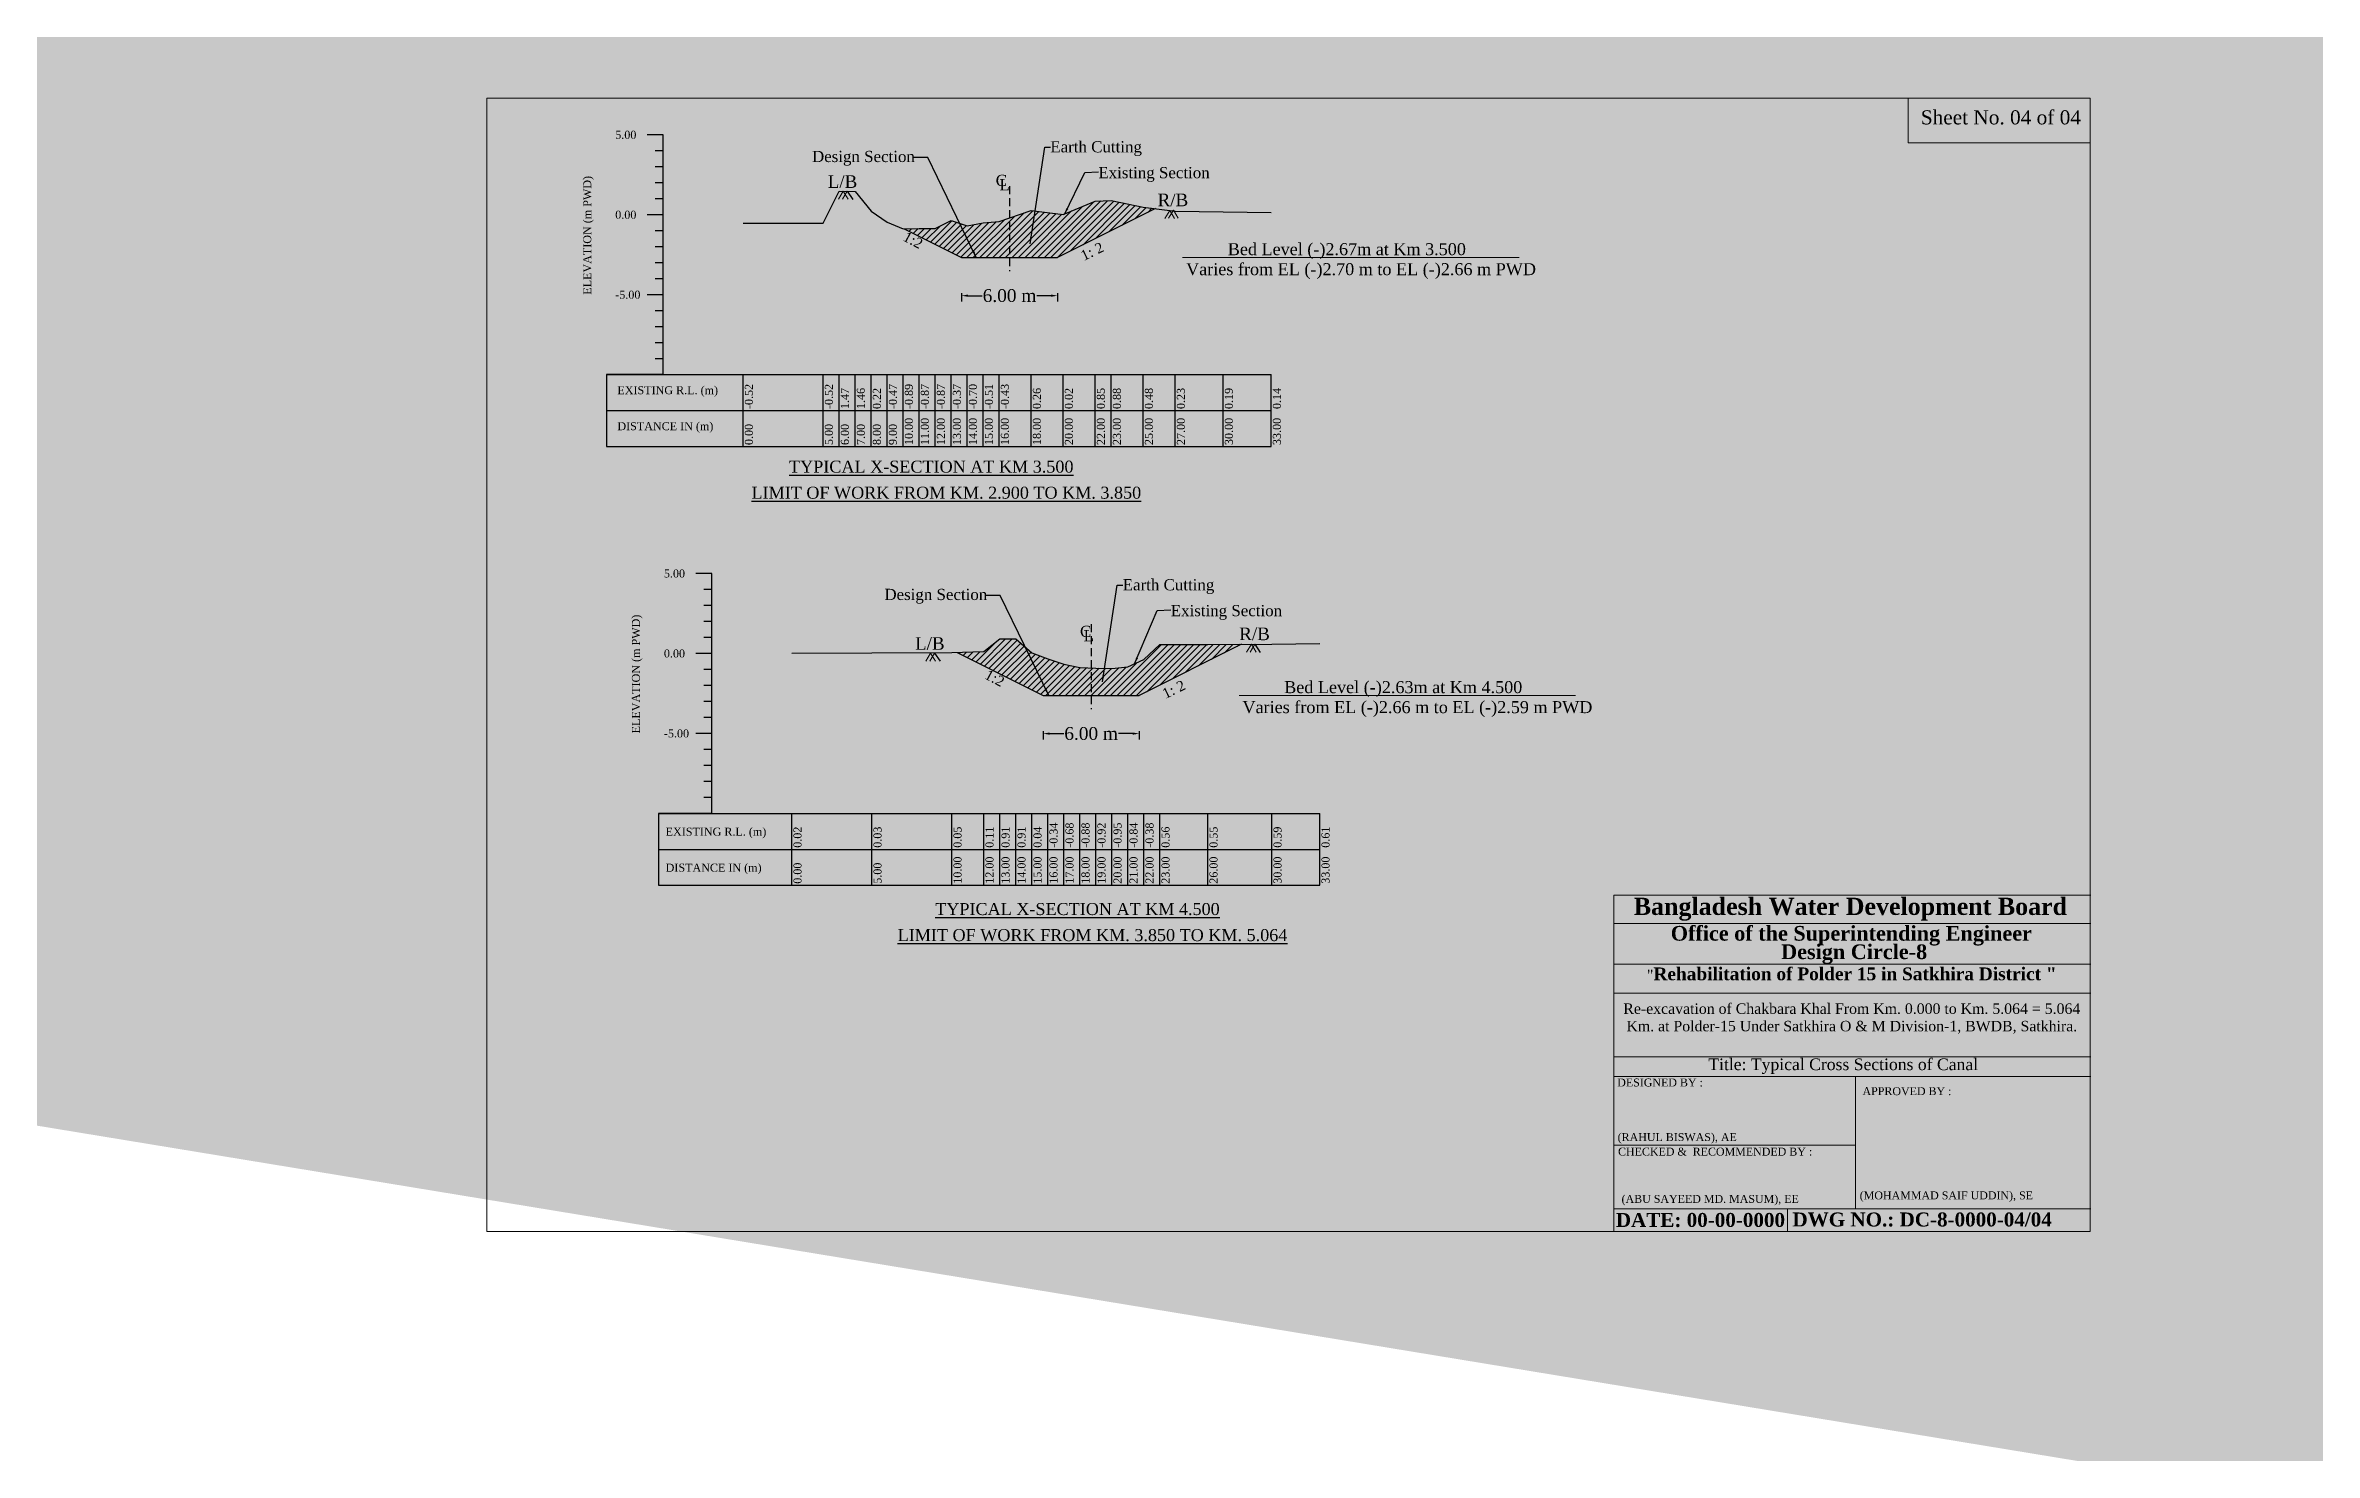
# Model space of a CAD drawing. Header units: metres. Extents: x -148477 to 178957, y -19024 to 3158.
# Drawn here: x 178303.4 to 178445.2, y 2916.4 to 3004.4 of the extents above; entities that cross this region are included whole.
import ezdxf

# ---------------------------------------------------------------- set-up
doc = ezdxf.new("R2010")
doc.units = ezdxf.units.M
doc.linetypes.add('DASHED', pattern=[0.75, 0.5, -0.25])
doc.styles.add('liza', font='times.ttf', dxfattribs={"height": 2})
doc.styles.get("Standard").update_dxf_attribs({"font": 'times.ttf'})
doc.dimstyles.new('ISO-25', dxfattribs={"dimtxt": 2.5, "dimasz": 2.5, "dimexe": 1.25, "dimexo": 0.625, "dimtad": 1, "dimtxsty": 'Standard', "dimcen": 2.5, "dimadec": 0, "dimazin": 0, "dimtfac": 1, "dimtmove": 0, "dimatfit": 3, "dimfxl": 1, "dimarcsym": 0})
doc.dimstyles.get("Standard").update_dxf_attribs({"dimtxt": 0.5, "dimasz": 0.4075, "dimexe": 0.364, "dimexo": 0.219, "dimgap": 0.09, "dimtad": 0, "dimdec": 0, "dimlfac": 1000, "dimzin": 0, "dimdsep": 46, "dimtxsty": 'Standard', "dimcen": 0.09, "dimadec": 0, "dimazin": 0, "dimtfac": 1, "dimtdec": 0, "dimtofl": 0, "dimtmove": 0, "dimatfit": 3, "dimfxl": 1, "dimtolj": 1, "dimtzin": 0, "dimarcsym": 0})
pattern_1 = [(45, (178529.27594, 2773.527), (-0.20205576, 0.20205576), [])]

# ---------------------------------------------------------------- blocks, each defined once
blk = doc.blocks.new('*D398')
at = {"color": 0, "lineweight": -2, "ltscale": 0.5}
for p, q in [((178097.24, 2990.58), (178097.24, 2990.07)), ((178097.65, 2990.43), (178100.03, 2990.43)), ((178106.33, 2990.43), (178103.94, 2990.43)), ((178106.74, 2990.58), (178106.74, 2990.07)), ((178360.62, 2988.89), (178360.62, 2988.38)), ((178361.02, 2988.74), (178361.91, 2988.74)), ((178366.21, 2988.74), (178365.32, 2988.74)), ((178366.62, 2988.89), (178366.62, 2988.38))]:
    blk.add_line(p, q, dxfattribs=at)
at = {"color": 0, "linetype": 'Continuous', "lineweight": -3, "ltscale": 0.5}
for points in [[(178097.65, 2990.5), (178097.65, 2990.36), (178097.24, 2990.43)], [(178106.33, 2990.5), (178106.33, 2990.36), (178106.74, 2990.43)], [(178361.02, 2988.81), (178361.02, 2988.67), (178360.62, 2988.74)], [(178366.21, 2988.81), (178366.21, 2988.67), (178366.62, 2988.74)]]:
    blk.add_solid(points, dxfattribs=at)
at = {"layer": 'Defpoints', "color": 0, "linetype": 'Continuous', "lineweight": -3, "ltscale": 0.5}
for p in [(178097.24, 2992.82), (178106.74, 2992.82), (178360.62, 2991.13), (178366.62, 2991.13), (178106.74, 2990.43), (178366.62, 2988.74)]:
    blk.add_point(p, dxfattribs=at)
at = {"color": 0, "linetype": 'Continuous', "lineweight": -3, "ltscale": 0.5, "char_height": 0.5, "attachment_point": 5}
for s, insert in [('\\A1;{\\H1.6x;11.50 m}', (178101.99, 2990.43)), ('\\A1;{\\H1.6x;6.00 m}', (178363.62, 2988.74))]:
    blk.add_mtext(s, dxfattribs=dict(at, insert=insert))
blk = doc.blocks.new('*D400')
at = {"color": 0, "lineweight": -2, "ltscale": 0.5}
for p, q in [((178365.72, 2961.51), (178365.72, 2960.99)), ((178366.13, 2961.36), (178367.02, 2961.36)), ((178371.31, 2961.36), (178370.42, 2961.36)), ((178371.72, 2961.51), (178371.72, 2960.99))]:
    blk.add_line(p, q, dxfattribs=at)
at = {"color": 0, "linetype": 'Continuous', "lineweight": -3, "ltscale": 0.5}
for points in [[(178366.13, 2961.43), (178366.13, 2961.29), (178365.72, 2961.36)], [(178371.31, 2961.43), (178371.31, 2961.29), (178371.72, 2961.36)]]:
    blk.add_solid(points, dxfattribs=at)
at = {"layer": 'Defpoints', "color": 0, "linetype": 'Continuous', "lineweight": -3, "ltscale": 0.5}
for p in [(178365.72, 2963.74), (178371.72, 2963.74), (178371.72, 2961.36)]:
    blk.add_point(p, dxfattribs=at)
at = {"color": 0, "linetype": 'Continuous', "lineweight": -3, "ltscale": 0.5, "insert": (178368.72, 2961.36), "char_height": 0.5, "attachment_point": 5}
blk.add_mtext('\\A1;{\\H1.6x;6.00 m}', dxfattribs=at)

msp = doc.modelspace()

# ---------------------------------------------------------------- hatches: boundary and pattern name
at = {"linetype": 'Continuous', "lineweight": -3, "ltscale": 0.5}
h = msp.add_hatch(dxfattribs=at)
h.set_pattern_fill('ANSI31', color=0, scale=0.09, style=0)
h.set_pattern_definition(pattern_1)
h.paths.add_polyline_path([(178372.7364, 2994.1872), (178371.9766, 2994.2822), (178369.9766, 2994.6822), (178368.9766, 2994.6522), (178366.9766, 2993.8222), (178364.9766, 2994.0622), (178363.6164, 2993.5929), (178363.6164, 2991.1272), (178366.6164, 2991.1272)])
h.paths.add_polyline_path([(178363.6164, 2993.5929), (178362.9766, 2993.3722), (178361.9766, 2993.2922), (178360.9766, 2993.1022), (178359.9766, 2993.4322), (178358.9766, 2992.9322), (178357.9766, 2992.9322), (178357.0437, 2992.9136), (178360.6164, 2991.1272), (178363.6164, 2991.1272)])
h = msp.add_hatch(dxfattribs=at)
h.set_pattern_fill('ANSI31', color=0, scale=0.09, style=0)
h.set_pattern_definition(pattern_1)
h.paths.add_polyline_path([(178378.1185, 2966.9436), (178376.0174, 2966.9236), (178373.0174, 2966.9336), (178372.0174, 2965.9936), (178371.0174, 2965.5336), (178370.0174, 2965.4236), (178369.0174, 2965.4536), (178368.7186, 2965.4656), (178368.7186, 2963.7436), (178371.7186, 2963.7436)])
h.paths.add_polyline_path([(178368.7186, 2965.4656), (178368.0174, 2965.4936), (178367.0174, 2965.6936), (178366.0174, 2966.0336), (178365.0174, 2966.4136), (178364.0174, 2967.2836), (178363.0174, 2967.2836), (178362.0174, 2966.4836), (178360.3392, 2966.4333), (178365.7186, 2963.7436), (178368.7186, 2963.7436)])

# ---------------------------------------------------------------- linework, layer by layer
at = {"color": 0, "linetype": 'ByBlock', "lineweight": -2, "ltscale": 0.5}
for p, q in [((178341.9766, 2998.8022), (178340.9766, 2998.8022)), ((178341.9766, 2983.8022), (178341.9766, 2998.8022)), ((178341.9766, 2997.8022), (178341.4766, 2997.8022)), ((178341.9766, 2996.8022), (178341.4766, 2996.8022)), ((178341.9766, 2995.8022), (178341.4766, 2995.8022)), ((178341.9766, 2994.8022), (178341.4766, 2994.8022)), ((178341.9766, 2993.8022), (178340.9766, 2993.8022)), ((178341.9766, 2992.8022), (178341.4766, 2992.8022)), ((178341.9766, 2991.8022), (178341.4766, 2991.8022)), ((178341.9766, 2990.8022), (178341.4766, 2990.8022)), ((178341.9766, 2989.8022), (178341.4766, 2989.8022)), ((178341.9766, 2988.8022), (178340.9766, 2988.8022)), ((178341.9766, 2987.8022), (178341.4766, 2987.8022)), ((178341.9766, 2986.8022), (178341.4766, 2986.8022)), ((178341.9766, 2985.8022), (178341.4766, 2985.8022)), ((178341.9766, 2984.8022), (178341.4766, 2984.8022)), ((178338.4237, 2983.8022), (178379.9766, 2983.8022)), ((178341.9766, 2983.8022), (178340.9766, 2983.8022)), ((178346.9766, 2979.3022), (178346.9766, 2983.8022)), ((178351.9766, 2979.3022), (178351.9766, 2983.8022)), ((178352.9766, 2979.3022), (178352.9766, 2983.8022)), ((178353.9766, 2979.3022), (178353.9766, 2983.8022)), ((178354.9766, 2979.3022), (178354.9766, 2983.8022)), ((178355.9766, 2979.3022), (178355.9766, 2983.8022)), ((178356.9766, 2979.3022), (178356.9766, 2983.8022)), ((178357.9766, 2979.3022), (178357.9766, 2983.8022)), ((178358.9766, 2979.3022), (178358.9766, 2983.8022)), ((178359.9766, 2979.3022), (178359.9766, 2983.8022)), ((178360.9766, 2979.3022), (178360.9766, 2983.8022)), ((178361.9766, 2979.3022), (178361.9766, 2983.8022)), ((178362.9766, 2979.3022), (178362.9766, 2983.8022)), ((178364.9766, 2979.3022), (178364.9766, 2983.8022)), ((178366.9766, 2979.3022), (178366.9766, 2983.8022)), ((178368.9766, 2979.3022), (178368.9766, 2983.8022)), ((178369.9766, 2979.3022), (178369.9766, 2983.8022)), ((178371.9766, 2979.3022), (178371.9766, 2983.8022)), ((178373.9766, 2979.3022), (178373.9766, 2983.8022)), ((178376.9766, 2979.3022), (178376.9766, 2983.8022)), ((178379.9766, 2979.3022), (178379.9766, 2983.8022)), ((178338.4237, 2981.5522), (178379.9766, 2981.5522)), ((178338.4237, 2979.3022), (178379.9766, 2979.3022)), ((178345.0174, 2971.3736), (178344.0174, 2971.3736)), ((178345.0174, 2956.3736), (178345.0174, 2971.3736)), ((178345.0174, 2970.3736), (178344.5174, 2970.3736)), ((178345.0174, 2969.3736), (178344.5174, 2969.3736)), ((178345.0174, 2968.3736), (178344.5174, 2968.3736)), ((178345.0174, 2967.3736), (178344.5174, 2967.3736)), ((178345.0174, 2966.3736), (178344.0174, 2966.3736)), ((178345.0174, 2965.3736), (178344.5174, 2965.3736)), ((178345.0174, 2964.3736), (178344.5174, 2964.3736)), ((178345.0174, 2963.3736), (178344.5174, 2963.3736)), ((178345.0174, 2961.3736), (178344.0174, 2961.3736)), ((178345.0174, 2962.3736), (178344.5174, 2962.3736)), ((178345.0174, 2960.3736), (178344.5174, 2960.3736)), ((178345.0174, 2959.3736), (178344.5174, 2959.3736)), ((178345.0174, 2958.3736), (178344.5174, 2958.3736)), ((178345.0174, 2957.3736), (178344.5174, 2957.3736)), ((178341.68, 2956.3736), (178383.0174, 2956.3736)), ((178345.0174, 2956.3736), (178344.0174, 2956.3736)), ((178350.0174, 2951.8736), (178350.0174, 2956.3736)), ((178355.0174, 2951.8736), (178355.0174, 2956.3736)), ((178360.0174, 2951.8736), (178360.0174, 2956.3736)), ((178362.0174, 2951.8736), (178362.0174, 2956.3736)), ((178363.0174, 2951.8736), (178363.0174, 2956.3736)), ((178364.0174, 2951.8736), (178364.0174, 2956.3736)), ((178365.0174, 2951.8736), (178365.0174, 2956.3736)), ((178366.0174, 2951.8736), (178366.0174, 2956.3736)), ((178367.0174, 2951.8736), (178367.0174, 2956.3736)), ((178368.0174, 2951.8736), (178368.0174, 2956.3736)), ((178369.0174, 2951.8736), (178369.0174, 2956.3736)), ((178370.0174, 2951.8736), (178370.0174, 2956.3736)), ((178371.0174, 2951.8736), (178371.0174, 2956.3736)), ((178372.0174, 2951.8736), (178372.0174, 2956.3736)), ((178373.0174, 2951.8736), (178373.0174, 2956.3736)), ((178376.0174, 2951.8736), (178376.0174, 2956.3736)), ((178380.0174, 2951.8736), (178380.0174, 2956.3736)), ((178383.0174, 2951.8736), (178383.0174, 2956.3736)), ((178341.68, 2954.1236), (178383.0174, 2954.1236)), ((178341.68, 2951.8736), (178383.0174, 2951.8736))]:
    msp.add_line(p, q, dxfattribs=at)
at = {"color": 0, "linetype": 'DASHED', "lineweight": -2}
for p, q in [((178363.6164, 2995.5872), (178363.6164, 2990.2729)), ((178368.7186, 2968.2036), (178368.7186, 2962.8892))]:
    msp.add_line(p, q, dxfattribs=at)
at = {"color": 0, "lineweight": 18, "ltscale": 0.5}
for p, q in [((178353.2266, 2995.2772), (178352.9266, 2994.7772)), ((178353.2266, 2995.2772), (178352.9266, 2994.7772)), ((178353.4766, 2995.2672), (178353.1766, 2994.7672)), ((178353.4766, 2995.2672), (178353.1766, 2994.7672)), ((178353.2266, 2995.2772), (178353.5266, 2994.7772)), ((178353.2266, 2995.2772), (178353.5266, 2994.7772)), ((178373.6339, 2994.0751), (178373.3339, 2993.5751)), ((178373.6339, 2994.0751), (178373.3339, 2993.5751)), ((178373.8581, 2994.0779), (178373.5581, 2993.5779)), ((178373.6339, 2994.0751), (178373.9339, 2993.5751)), ((178373.6339, 2994.0751), (178373.9339, 2993.5751)), ((178373.8581, 2994.0779), (178374.1581, 2993.5779)), ((178358.6827, 2966.3963), (178358.3827, 2965.8963)), ((178358.6827, 2966.3963), (178358.3827, 2965.8963)), ((178358.9327, 2966.3863), (178358.6327, 2965.8863)), ((178358.9327, 2966.3863), (178358.6327, 2965.8863)), ((178358.6827, 2966.3963), (178358.9827, 2965.8963)), ((178358.6827, 2966.3963), (178358.9827, 2965.8963)), ((178378.7358, 2966.9433), (178378.4358, 2966.4433)), ((178378.7358, 2966.9433), (178378.4358, 2966.4433)), ((178378.96, 2966.9461), (178378.66, 2966.4461)), ((178378.7358, 2966.9433), (178379.0358, 2966.4433)), ((178378.7358, 2966.9433), (178379.0358, 2966.4433))]:
    msp.add_line(p, q, dxfattribs=at)
at = {"color": 0, "linetype": 'Continuous', "lineweight": -3, "ltscale": 0.5}
for p, q in [((178353.4766, 2995.2672), (178353.8309, 2994.7636)), ((178372.7364, 2994.1872), (178366.6164, 2991.1272)), ((178357.0437, 2992.9136), (178360.6164, 2991.1272)), ((178360.6164, 2991.1272), (178366.6164, 2991.1272)), ((178341.9766, 2983.8022), (178338.4237, 2983.8022)), ((178338.4237, 2983.8022), (178338.4237, 2979.3022)), ((178358.9327, 2966.3863), (178359.287, 2965.8827)), ((178360.3392, 2966.4333), (178365.7186, 2963.7436)), ((178378.1185, 2966.9436), (178371.7186, 2963.7436)), ((178378.96, 2966.9461), (178379.2805, 2966.4342)), ((178365.7186, 2963.7436), (178371.7186, 2963.7436)), ((178345.0174, 2956.3736), (178341.68, 2956.3736)), ((178341.68, 2956.3736), (178341.68, 2951.8736))]:
    msp.add_line(p, q, dxfattribs=at)
at = {"color": 0, "linetype": 'Continuous', "lineweight": 18, "ltscale": 0.5}
for p, q in [((178374.4373, 2991.1269), (178395.4668, 2991.1269)), ((178377.961, 2963.7433), (178398.9905, 2963.7433))]:
    msp.add_line(p, q, dxfattribs=at)
at = {"lineweight": 18}
for p, q in [((178401.387, 2930.2322), (178401.387, 2951.2634)), ((178401.387, 2951.2634), (178431.1962, 2951.2634)), ((178401.387, 2930.2322), (178401.387, 2951.2634)), ((178401.5021, 2951.2634), (178431.1962, 2951.2634)), ((178401.5021, 2951.2634), (178431.1962, 2951.2634)), ((178409.518, 2951.2634), (178431.1962, 2951.2634)), ((178401.387, 2949.4936), (178431.1962, 2949.4936)), ((178401.387, 2946.9432), (178431.1962, 2946.9432)), ((178401.387, 2945.1211), (178431.1962, 2945.1211)), ((178401.387, 2941.1428), (178431.1962, 2941.1428)), ((178401.387, 2939.9244), (178431.1962, 2939.9244)), ((178416.4919, 2939.9244), (178416.4919, 2931.6396)), ((178401.387, 2935.621), (178416.4919, 2935.621)), ((178401.387, 2931.6396), (178431.1962, 2931.6396)), ((178403.7121, 2931.6396), (178431.1962, 2931.6396)), ((178403.7121, 2931.6396), (178431.1962, 2931.6396)), ((178403.7121, 2931.6396), (178431.1962, 2931.6396)), ((178412.2388, 2931.6396), (178412.2388, 2930.2322)), ((178401.387, 2930.2322), (178429.9073, 2930.2322))]:
    msp.add_line(p, q, dxfattribs=at)
for points in [[(178330.9547, 2930.2299), (178330.9547, 3001.0933), (178431.1655, 3001.0933), (178431.1655, 2930.2299), (178330.9547, 2930.2299)], [(178431.1655, 3001.0933), (178419.7849, 3001.0933), (178419.7849, 2998.2998), (178431.1655, 2998.2998)]]:
    msp.add_lwpolyline(points, close=True, dxfattribs=at)
at = {"color": 0, "linetype": 'ByBlock', "lineweight": -2, "ltscale": 0.5}
for points in [[(178346.9766, 2993.2822), (178351.9766, 2993.2822), (178352.9766, 2995.2722), (178353.9766, 2995.2622), (178354.9766, 2994.0222), (178355.9766, 2993.3322), (178356.9766, 2992.9122), (178357.9766, 2992.9322), (178358.9766, 2992.9322), (178359.9766, 2993.4322), (178360.9766, 2993.1022), (178361.9766, 2993.2922), (178362.9766, 2993.3722), (178364.9766, 2994.0622), (178366.9766, 2993.8222), (178368.9766, 2994.6522), (178369.9766, 2994.6822), (178371.9766, 2994.2822), (178373.9766, 2994.0322), (178376.9766, 2993.9922), (178379.9766, 2993.9422)], [(178350.0174, 2966.3936), (178355.0174, 2966.4036), (178360.0174, 2966.4236), (178362.0174, 2966.4836), (178363.0174, 2967.2836), (178364.0174, 2967.2836), (178365.0174, 2966.4136), (178366.0174, 2966.0336), (178367.0174, 2965.6936), (178368.0174, 2965.4936), (178369.0174, 2965.4536), (178370.0174, 2965.4236), (178371.0174, 2965.5336), (178372.0174, 2965.9936), (178373.0174, 2966.9336), (178376.0174, 2966.9236), (178380.0174, 2966.9616), (178383.0174, 2966.9836)]]:
    msp.add_lwpolyline(points, dxfattribs=at)

# ---------------------------------------------------------------- texts
at = {"color": 0, "lineweight": 18, "ltscale": 0.5}
for s, p in [('L/B', (178352.2568, 2995.4827)), ('R/B', (178372.8721, 2994.3345)), ('L/B', (178357.7129, 2966.6017)), ('R/B', (178377.9741, 2967.2027))]:
    msp.add_text(s, height=0.7865, dxfattribs=at).set_placement(p)
for s, rotation, p in [('1:2', 331.959928, (178356.8974, 2992.2217)), ('1: 2', 25.813366, (178368.2576, 2990.9061)), ('1:2', 331.959928, (178361.9996, 2964.8381)), ('1: 2', 25.813366, (178373.3598, 2963.5225))]:
    msp.add_text(s, height=0.63648, rotation=rotation, dxfattribs=at).set_placement(p)
at = {"lineweight": 18}
for s, insert, char_height, width, attachment_point in [('Sheet No. 04 of 04', (178420.5734, 3000.3308), 0.880386, 10.440334, 1), ('{\\fTimes New Roman|b1|i0|c0|p18;Bangladesh Water Development Board}', (178402.6324, 2951.0967), 1.074034, 38.578957, 1), ('{\\fTimes New Roman|b1|i0|c0|p18;Office of the Superintending Engineer}', (178404.9457, 2949.3329), 0.918146, 32.979497, 1), ('{\\fTimes New Roman|b1|i0|c0|p18;Design Circle-8}', (178411.8425, 2948.18), 0.918146, 32.979497, 1), ('Title: Typical Cross Sections of Canal', (178415.7215, 2940.5628), 0.729493, 29.429012, 5)]:
    msp.add_mtext(s, dxfattribs=dict(at, insert=insert, char_height=char_height, width=width, attachment_point=attachment_point))
at = {"color": 0, "linetype": 'ByBlock', "lineweight": -2, "ltscale": 0.5, "char_height": 0.5, "attachment_point": 1, "style": 'liza'}
for s, insert, width in [('5.00', (178338.9766, 2999.0522), 2), ('0.00', (178338.9766, 2994.0522), 2), ('-5.00', (178338.9766, 2989.0522), 2), ('EXISTING R.L. (m)', (178339.1094, 2983.0809), 7.5), ('DISTANCE IN (m)', (178339.1094, 2980.8309), 7.5), ('5.00', (178342.0174, 2971.6236), 2), ('0.00', (178342.0174, 2966.6236), 2), ('-5.00', (178342.0174, 2961.6236), 2), ('EXISTING R.L. (m)', (178342.1252, 2955.4783), 7.5), ('DISTANCE IN (m)', (178342.1252, 2953.2283), 7.5)]:
    msp.add_mtext(s, dxfattribs=dict(at, insert=insert, width=width))
at = {"color": 0, "lineweight": 18, "ltscale": 2, "char_height": 0.7, "width": 12.836084, "attachment_point": 1}
for s, insert in [('Earth Cutting', (178366.1681, 2998.4002)), ('Design Section', (178351.2738, 2997.7952)), ('Existing Section', (178369.1702, 2996.7831)), ('C', (178362.7553, 2996.2954)), ('L', (178362.9849, 2996.0263)), ('Design Section', (178355.7975, 2970.4116)), ('Earth Cutting', (178370.6918, 2971.0166)), ('Existing Section', (178373.6939, 2969.3995)), ('C', (178368.0222, 2968.1)), ('L', (178368.2518, 2967.8309))]:
    msp.add_mtext(s, dxfattribs=dict(at, insert=insert))
at = {"color": 0, "linetype": 'ByBlock', "lineweight": -2, "ltscale": 0.5, "char_height": 0.5, "attachment_point": 1, "rotation": 90, "style": 'liza'}
for s, insert, width in [('ELEVATION (m PWD)', (178336.9766, 2988.8022), 10), ('-0.52', (178347.0766, 2981.6522), 2.15), ('-0.52', (178352.0766, 2981.6522), 2.15), ('1.47', (178353.0766, 2981.6522), 2.15), ('1.46', (178354.0766, 2981.6522), 2.15), ('0.22', (178355.0766, 2981.6522), 2.15), ('-0.47', (178356.0766, 2981.6522), 2.15), ('-0.89', (178357.0766, 2981.6522), 2.15), ('-0.87', (178358.0766, 2981.6522), 2.15), ('-0.87', (178359.0766, 2981.6522), 2.15), ('-0.37', (178360.0766, 2981.6522), 2.15), ('-0.70', (178361.0766, 2981.6522), 2.15), ('-0.51', (178362.0766, 2981.6522), 2.15), ('-0.43', (178363.0766, 2981.6522), 2.15), ('0.26', (178365.0766, 2981.6522), 2.15), ('0.02', (178367.0766, 2981.6522), 2.15), ('0.85', (178369.0766, 2981.6522), 2.15), ('0.88', (178370.0766, 2981.6522), 2.15), ('0.48', (178372.0766, 2981.6522), 2.15), ('0.23', (178374.0766, 2981.6522), 2.15), ('0.19', (178377.0766, 2981.6522), 2.15), ('0.14', (178380.0766, 2981.6522), 2.15), ('0.00', (178347.0766, 2979.4022), 2.15), ('5.00', (178352.0766, 2979.4022), 2.15), ('6.00', (178353.0766, 2979.4022), 2.15), ('7.00', (178354.0766, 2979.4022), 2.15), ('8.00', (178355.0766, 2979.4022), 2.15), ('9.00', (178356.0766, 2979.4022), 2.15), ('10.00', (178357.0766, 2979.4022), 2.15), ('11.00', (178358.0766, 2979.4022), 2.15), ('12.00', (178359.0766, 2979.4022), 2.15), ('13.00', (178360.0766, 2979.4022), 2.15), ('14.00', (178361.0766, 2979.4022), 2.15), ('15.00', (178362.0766, 2979.4022), 2.15), ('16.00', (178363.0766, 2979.4022), 2.15), ('18.00', (178365.0766, 2979.4022), 2.15), ('20.00', (178367.0766, 2979.4022), 2.15), ('22.00', (178369.0766, 2979.4022), 2.15), ('23.00', (178370.0766, 2979.4022), 2.15), ('25.00', (178372.0766, 2979.4022), 2.15), ('27.00', (178374.0766, 2979.4022), 2.15), ('30.00', (178377.0766, 2979.4022), 2.15), ('33.00', (178380.0766, 2979.4022), 2.15), ('ELEVATION (m PWD)', (178340.0174, 2961.3736), 10), ('-0.34', (178366.1174, 2954.2236), 2.15), ('-0.68', (178367.1174, 2954.2236), 2.15), ('-0.88', (178368.1174, 2954.2236), 2.15), ('-0.92', (178369.1174, 2954.2236), 2.15), ('-0.95', (178370.1174, 2954.2236), 2.15), ('-0.84', (178371.1174, 2954.2236), 2.15), ('-0.38', (178372.1174, 2954.2236), 2.15), ('0.02', (178350.1174, 2954.2236), 2.15), ('0.03', (178355.1174, 2954.2236), 2.15), ('0.05', (178360.1174, 2954.2236), 2.15), ('0.11', (178362.1174, 2954.2236), 2.15), ('0.91', (178363.1174, 2954.2236), 2.15), ('0.91', (178364.1174, 2954.2236), 2.15), ('0.04', (178365.1174, 2954.2236), 2.15), ('0.56', (178373.1174, 2954.2236), 2.15), ('0.55', (178376.1174, 2954.2236), 2.15), ('0.59', (178380.1174, 2954.2236), 2.15), ('0.61', (178383.1174, 2954.2236), 2.15), ('0.00', (178350.1174, 2951.9736), 2.15), ('5.00', (178355.1174, 2951.9736), 2.15), ('10.00', (178360.1174, 2951.9736), 2.15), ('12.00', (178362.1174, 2951.9736), 2.15), ('13.00', (178363.1174, 2951.9736), 2.15), ('14.00', (178364.1174, 2951.9736), 2.15), ('15.00', (178365.1174, 2951.9736), 2.15), ('16.00', (178366.1174, 2951.9736), 2.15), ('17.00', (178367.1174, 2951.9736), 2.15), ('18.00', (178368.1174, 2951.9736), 2.15), ('19.00', (178369.1174, 2951.9736), 2.15), ('20.00', (178370.1174, 2951.9736), 2.15), ('21.00', (178371.1174, 2951.9736), 2.15), ('22.00', (178372.1174, 2951.9736), 2.15), ('23.00', (178373.1174, 2951.9736), 2.15), ('26.00', (178376.1174, 2951.9736), 2.15), ('30.00', (178380.1174, 2951.9736), 2.15), ('33.00', (178383.1174, 2951.9736), 2.15)]:
    msp.add_mtext(s, dxfattribs=dict(at, insert=insert, width=width))
at = {"color": 0, "linetype": 'Continuous', "lineweight": 18, "char_height": 0.65, "attachment_point": 1}
for s, insert in [('      {\\H1.154x;    Bed Level (-)2.67m at Km 3.500\\PVaries from EL (-)2.70 m to EL (-)2.66 m PWD}', (178374.654, 2992.0232)), ('      {\\H1.154x;    Bed Level (-)2.63m at Km 4.500\\PVaries from EL (-)2.66 m to EL (-)2.59 m PWD}', (178378.1776, 2964.6396))]:
    msp.add_mtext(s, dxfattribs=dict(at, insert=insert))
at = {"color": 0, "linetype": 'ByBlock', "lineweight": -2, "ltscale": 0.5, "char_height": 0.75, "width": 39.560268, "attachment_point": 2}
for s, insert in [('{\\LTYPICAL X-SECTION AT KM 3.500}', (178358.7287, 2978.4267)), ('{\\LLIMIT OF WORK FROM KM. 2.900 TO KM. 3.850}', (178359.6687, 2976.7979)), ('{\\LTYPICAL X-SECTION AT KM 4.500}', (178367.8655, 2950.766)), ('{\\LLIMIT OF WORK FROM KM. 3.850 TO KM. 5.064}', (178368.8056, 2949.1372))]:
    msp.add_mtext(s, dxfattribs=dict(at, insert=insert))
at = {"linetype": 'ByBlock', "lineweight": 18, "char_height": 0.6545, "width": 29.527885, "attachment_point": 2}
for s, insert in [('"{\\fTimes New Roman|b1|i0|c0|p18;\\H1.222x;Rehabilitation of Polder 15 in Satkhira District "}', (178416.2615, 2946.7384)), ('Re-excavation of Chakbara Khal From Km. 0.000 to Km. 5.064 = 5.064 Km. at Polder-15 Under Satkhira O & M Division-1, BWDB, Satkhira.', (178416.2615, 2944.4913))]:
    msp.add_mtext(s, dxfattribs=dict(at, insert=insert))
at = {"lineweight": 18, "attachment_point": 1}
for s, insert, char_height in [('DESIGNED BY :', (178401.5997, 2939.7938), 0.494415), ('APPROVED BY :', (178416.9279, 2939.2511), 0.494415), ('(RAHUL BISWAS), AE', (178401.6262, 2936.3805), 0.494415), ('CHECKED &  RECOMMENDED BY :', (178401.6499, 2935.472), 0.494415), ('(ABU SAYEED MD. MASUM), EE', (178401.8703, 2932.5151), 0.494415), ('(MOHAMMAD SAIF UDDIN), SE', (178416.7553, 2932.7364), 0.494415), ('{\\fTimes New Roman|b1|i0|c0|p18;DATE: \\C0;00-00-0000}', (178401.5125, 2931.3871), 0.872148), ('{\\fTimes New Roman|b1|i0|c0|p18;DWG NO.: DC-8-0000-04/04} ', (178412.5506, 2931.418), 0.872148)]:
    msp.add_mtext(s, dxfattribs=dict(at, insert=insert, char_height=char_height))

# ---------------------------------------------------------------- dimensions: what is measured, and where the dimension line sits
at = {"color": 0, "linetype": 'Continuous', "lineweight": -3, "ltscale": 0.5}
for base, p1, p2, text, picture, middle in [((178366.6164, 2988.7413), (178360.6164, 2991.1272), (178366.6164, 2991.1272), '{\\H1.6x;6.00 m}', '*D398', (178363.6164, 2988.7413)), ((178106.7385, 2990.4327), (178097.2385, 2992.8187), (178106.7385, 2992.8187), '{\\H1.6x;11.50 m}', '*D398', (178101.9885, 2990.4327)), ((178371.7186, 2961.3577), (178365.7186, 2963.7436), (178371.7186, 2963.7436), '{\\H1.6x;6.00 m}', '*D400', (178368.7186, 2961.3577))]:
    dim = msp.add_linear_dim(base=base, p1=p1, p2=p2, text=text, dimstyle='Standard', override={"dimfxl": 0.15, "dimfxlon": 1}, dxfattribs=at)
    dim.commit()
    dim.dimension.update_dxf_attribs({"geometry": picture, "text_midpoint": middle})

# ---------------------------------------------------------------- leaders
at = {"lineweight": 18, "ltscale": 0.5}
msp.add_leader([(177956.6764, 2993.7565), (177961.7021, 2993.7565), (177966.8889, 2993.751)], dimstyle='ISO-25', override={"dimasz": 1000, "dimclrd": 7}, dxfattribs=at)
at = {"color": 0, "linetype": 'Continuous', "lineweight": -3, "ltscale": 0.5}
for points in [[(178361.5432, 2991.1272), (178358.5192, 2997.3808), (178357.5934, 2997.3808)], [(178364.8998, 2991.9725), (178365.8256, 2998.0313), (178366.17, 2998.0313)], [(178367.0456, 2993.8139), (178368.3294, 2996.4368), (178369.1702, 2996.4782)], [(178366.0669, 2963.7436), (178363.0429, 2969.9972), (178362.1171, 2969.9972)], [(178369.4235, 2964.5889), (178370.3493, 2970.6476), (178370.6937, 2970.6476)], [(178371.4312, 2965.7239), (178372.8531, 2969.0532), (178373.6939, 2969.0945)]]:
    msp.add_leader(points, dimstyle='Standard', override={"dimgap": 0.09, "dimtad": 0, "dimfxl": 0.15, "dimfxlon": 1}, dxfattribs=at)

doc.saveas('drawing.dxf')
